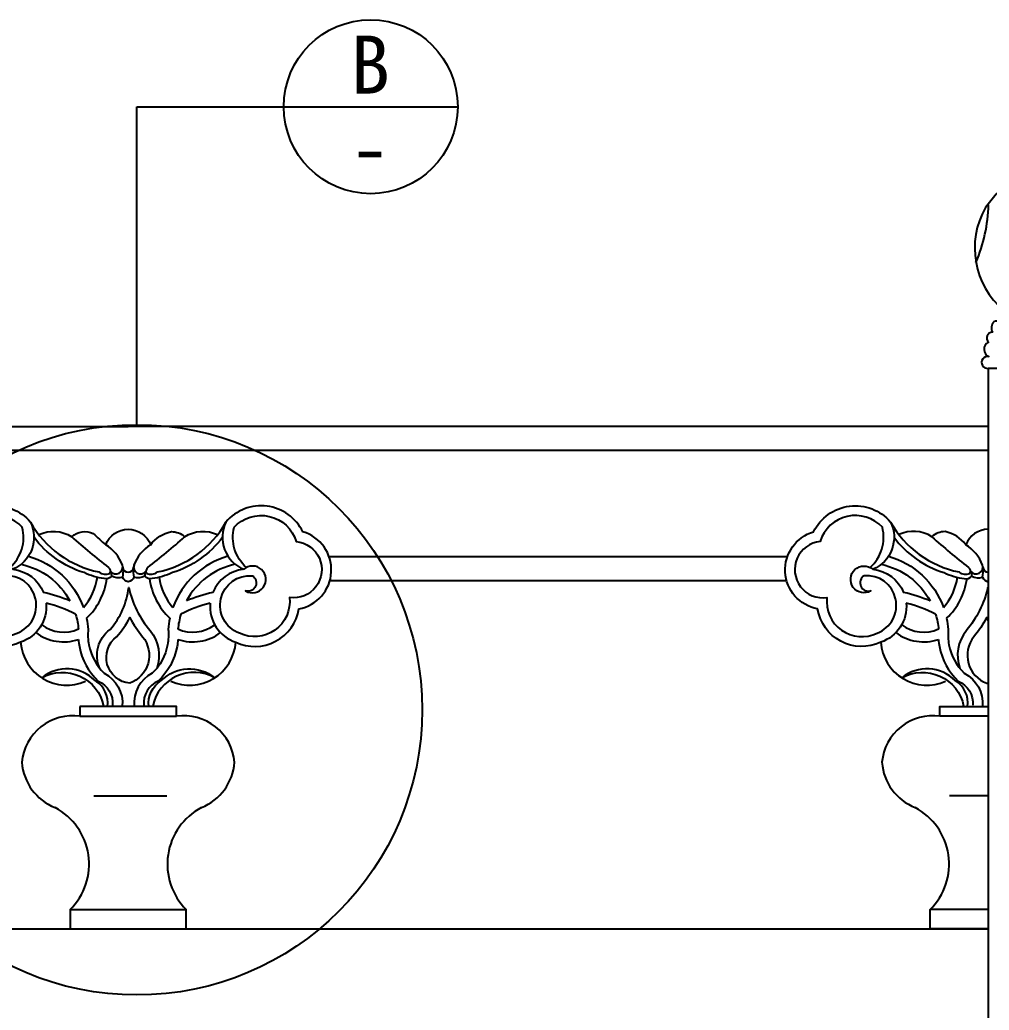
# Model space of a CAD drawing. Header units: metres. Extents: x 0 to 5136, y 0 to 4711.
# Drawn here: x 1657 to 2660, y 3672 to 4697 of the extents above; entities that cross this region are included whole.
import ezdxf

# ---------------------------------------------------------------- set-up
doc = ezdxf.new("R2010")
doc.units = ezdxf.units.M
for name, color, linetype in [('3', 3, 'Continuous'), ('4', 4, 'Continuous'), ('7', 7, 'Continuous'), ('DIM', 3, 'Continuous')]:
    doc.layers.add(name, color=color, linetype=linetype)

msp = doc.modelspace()

# ---------------------------------------------------------------- linework, layer by layer
at = {"layer": '3'}
for p, q in [((1719.55, 3976.23), (1819.55, 3976.23)), ((2659.55, 3976.23), (2609.55, 3976.23)), ((1734.02, 3893.91), (1809.54, 3893.91)), ((2659.55, 3893.91), (2619.57, 3893.91)), ((1709.55, 3776.23), (1829.55, 3776.23)), ((2659.55, 3776.23), (2599.55, 3776.23))]:
    msp.add_line(p, q, dxfattribs=at)
for points in [[(2675.58, 4396.09, 0.43), (2673.07, 4383.91, 0.24), (2665.23, 4384.49, 0.32), (2663.92, 4373.6, 0.68), (2659.85, 4363.36, 0.65), (2660.1, 4348.45, 1.17), (2659.55, 4336.23)], [(1867.03, 4161.44, -0.16), (1815.24, 4124.81, -0.07), (1794.36, 4118.59, -0.26), (1786.66, 4121.23, -0.23), (1775.46, 4120.18, -0.28), (1769.55, 4115.36, -0.28), (1763.65, 4120.18, -0.23), (1752.45, 4121.23, -0.26), (1744.75, 4118.59, -0.07), (1723.87, 4124.81, -0.16), (1672.08, 4161.44)], [(2562.08, 4161.44, 0.16), (2613.87, 4124.81, 0.07), (2634.75, 4118.59, 0.26), (2642.45, 4121.23, 0.23), (2653.65, 4120.18, 0.28), (2659.55, 4115.36)], [(1666.29, 4141.87, -0.24), (1723.27, 4088.73), (1723.29, 4088.67)], [(1872.82, 4141.87, 0.24), (1815.84, 4088.73), (1815.81, 4088.67)], [(2556.29, 4141.87, -0.24), (2613.27, 4088.73), (2613.29, 4088.67)], [(1658.73, 4133.46, -0.22), (1709.28, 4095.54)], [(1880.38, 4133.46, 0.22), (1829.83, 4095.54)], [(2548.73, 4133.46, -0.22), (2599.28, 4095.54)], [(1715.06, 4081.79, -0.05), (1718.12, 4066.14)], [(1824.05, 4081.79, 0.05), (1820.99, 4066.14)], [(2605.06, 4081.79, -0.05), (2608.12, 4066.14)], [(1726.49, 4077.54, -0.03), (1728.15, 4066.08, 0.07), (1728.84, 4050.09, 0.15), (1744.6, 4020.64, -0.31), (1763.42, 3986.69)], [(1812.62, 4077.54, 0.03), (1810.96, 4066.08, -0.07), (1810.27, 4050.09, -0.15), (1794.51, 4020.64, 0.31), (1775.69, 3986.69)], [(2616.49, 4077.54, -0.03), (2618.15, 4066.08, 0.07), (2618.84, 4050.09, 0.15), (2634.6, 4020.64, -0.31), (2653.42, 3986.69)], [(1718.03, 4055.75, 0.03), (1719.01, 4048.23, 0.16), (1738.51, 4012.62, -0.32), (1753.45, 3987.56)], [(1821.07, 4055.75, -0.03), (1820.1, 4048.23, -0.16), (1800.6, 4012.62, 0.32), (1785.66, 3987.56)], [(2608.03, 4055.75, 0.03), (2609.01, 4048.23, 0.16), (2628.51, 4012.62, -0.32), (2643.45, 3987.56)], [(1748.19, 3986.23, 0.3), (1735.31, 4013.04, 0.39), (1680.18, 4015.97, -0.51), (1744.06, 3986.69)], [(1790.92, 3986.23, -0.3), (1803.8, 4013.04, -0.39), (1858.93, 4015.97, 0.51), (1795.05, 3986.69)], [(2638.19, 3986.23, 0.3), (2625.31, 4013.04, 0.39), (2570.18, 4015.97, -0.51), (2634.06, 3986.69)]]:
    msp.add_lwpolyline(points, format="xyb", dxfattribs=at)
for centre, radius, start, end in [((2500.85, 4508.91), 158.93, 336.64, 358.8), ((1743.25, 4121.61), 9.21, 357.63, 30.02), ((2136.81, 4077.42), 375.61, 172.24, 173.46), ((1806.14, 4126.58), 31.34, 175.3, 191.78), ((1793.63, 4122.16), 7.03, 144.74, 187.61), ((2635.48, 4122.16), 7.03, 352.39, 35.26), ((2622.97, 4126.58), 31.34, 348.22, 4.7)]:
    msp.add_arc(centre, radius, start, end, dxfattribs=at)
at = {"layer": '4'}
msp.add_line((879.55, 3756.23), (2659.55, 3756.23), dxfattribs=at)
msp.add_lwpolyline([(2768.68, 4671.95, 0.12), (2717.23, 4656.12, 0.68), (2717.07, 4633.62, -0.3), (2706.65, 4554.15, 0.06), (2656.51, 4502.63, 0.36), (2675.58, 4396.09), (2675.58, 4396.09)], format="xyb", dxfattribs=at)
msp.add_lwpolyline([(2879.55, 3316.23), (2879.55, 4336.23), (2873.23, 4336.23), (2659.55, 4336.23), (2659.55, 3316.23)], dxfattribs=at)
msp.add_arc((2636.19, 4126.94), 8.48, 260.24, 317.45, dxfattribs=at)
at = {"layer": '7'}
for p, q in [((879.55, 4276.23), (1769.55, 4276.23)), ((2659.55, 4276.23), (1769.55, 4276.23)), ((2659.55, 4251.23), (879.55, 4251.23)), ((2451.79, 4141.23), (1977.32, 4141.23)), ((2451.1, 4116.23), (1978.01, 4116.23)), ((1719.55, 3986.23), (1719.55, 3976.23)), ((1778.59, 3986.23), (1719.55, 3986.23)), ((1719.55, 3976.23), (1719.55, 3976.23)), ((1719.55, 3976.23), (1719.55, 3976.23)), ((1709.55, 3776.23), (1709.55, 3756.23)), ((1829.55, 3756.23), (1829.55, 3776.23)), ((2599.55, 3756.23), (2599.55, 3776.23)), ((1709.55, 3756.23), (1769.55, 3756.23)), ((1769.55, 3756.23), (1829.55, 3756.23)), ((2659.55, 3756.23), (2599.55, 3756.23))]:
    msp.add_line(p, q, dxfattribs=at)
for points in [[(1684.6, 4093.3, -0.35), (1658.23, 4052.84, -0.5), (1592.97, 4087.29, -0.79), (1588.82, 4167.01, -0.54), (1668.44, 4177.2, -0.43), (1650.07, 4128.27)], [(1854.51, 4093.3, 0.35), (1880.88, 4052.84, 0.5), (1946.14, 4087.29, 0.79), (1950.29, 4167.01, 0.54), (1870.67, 4177.2, 0.43), (1889.04, 4128.27)], [(2574.6, 4093.3, -0.35), (2548.23, 4052.84, -0.5), (2482.97, 4087.29, -0.79), (2478.82, 4167.01, -0.54), (2558.44, 4177.2, -0.43), (2540.07, 4128.27)], [(1647.3, 4130.15, 0.28), (1659.96, 4171.71, 0.58), (1595.66, 4157.04, 1.02), (1602.62, 4099.01, 0.59), (1654.53, 4062.15, 0.87), (1641.01, 4121.67, 0.86), (1648.03, 4105.85, -1.95), (1650.07, 4128.27, -0.28), (1681.96, 4104.18, -0.28)], [(1891.81, 4130.15, -0.28), (1879.14, 4171.71, -0.58), (1943.45, 4157.04, -1.02), (1936.49, 4099.01, -0.59), (1884.58, 4062.15, -0.87), (1898.1, 4121.67, -0.86), (1891.08, 4105.85, 1.95), (1889.04, 4128.27, 0.28), (1857.15, 4104.18, 0.28)], [(2537.3, 4130.15, 0.28), (2549.96, 4171.71, 0.58), (2485.66, 4157.04, 1.02), (2492.62, 4099.01, 0.59), (2544.53, 4062.15, 0.87), (2531.01, 4121.67, 0.86), (2538.03, 4105.85, -1.95), (2540.07, 4128.27, -0.28), (2571.96, 4104.18, -0.28)], [(1677.04, 4164.14, -0.26), (1711.15, 4161.97, -0.3), (1733.47, 4165.39, 0.02), (1746.29, 4153.65, -0.31), (1769.55, 4169.73, -0.31), (1792.82, 4153.65, -0.19), (1814.19, 4167.25, -0.19), (1827.96, 4161.97, -0.26), (1862.07, 4164.14, -4.68)], [(2659.55, 4169.73, 0.31), (2636.29, 4153.65, 0.19), (2614.92, 4167.25, 0.19), (2601.15, 4161.97, 0.26), (2567.04, 4164.14)], [(1740.06, 4025.65, -0.35), (1750.9, 4066.03, 0.15), (1770.07, 4109.45, 0.12), (1792.26, 4064.79, -0.26), (1799.05, 4025.65)], [(2659.55, 4105.62, -0.01), (2659.04, 4109.45, -0.12), (2636.85, 4064.79, 0.26), (2630.06, 4025.65)], [(1771.11, 4010.27, -0.68), (1757.6, 4058.52, 0.07), (1771.18, 4078.38, 0.05), (1784.52, 4058.46, -0.51), (1771.11, 4010.27)], [(2659.55, 4075.29, -0.01), (2657.93, 4078.38, -0.05), (2644.59, 4058.46, 0.51), (2658, 4010.27)], [(2658, 4010.27, 0.01), (2659.55, 4010.47, 0.01)]]:
    msp.add_lwpolyline(points, format="xyb", dxfattribs=at)
for points in [[(1819.55, 3976.23), (1819.55, 3976.23), (1819.55, 3976.23), (1819.55, 3986.23), (1760.52, 3986.23)], [(2609.55, 3976.23), (2609.55, 3976.23), (2609.55, 3976.23), (2609.55, 3986.23), (2659.55, 3986.23)]]:
    msp.add_lwpolyline(points, dxfattribs=at)
for centre, radius, start, end in [((1759.49, 4227.75), 104.14, 209.04, 258.82), ((1779.62, 4227.75), 104.14, 281.18, 330.96), ((2649.49, 4227.75), 104.14, 209.04, 258.82), ((2131.7, 4626.56), 626.67, 227.85, 232.38), ((1407.41, 4626.56), 626.67, 307.62, 312.15), ((3021.7, 4626.56), 626.67, 227.85, 232.38), ((1724.29, 4117.85), 42.02, 20.48, 58.43), ((1814.82, 4117.85), 42.02, 121.57, 159.52), ((2614.29, 4117.85), 42.02, 20.48, 58.43), ((1756.81, 4130.61), 7.11, 218.15, 18.9), ((1782.3, 4130.61), 7.11, 161.1, 321.85), ((2646.81, 4130.61), 7.11, 218.15, 18.9), ((1746.25, 4133.93), 10.86, 230.2, 293.73), ((1746.5, 4126.3), 4.72, 330.75, 54.97), ((1769.55, 4130.93), 5.64, 183.29, 356.71), ((1792.61, 4126.3), 4.72, 125.03, 209.25), ((1792.86, 4133.93), 10.86, 246.27, 309.8), ((2636.25, 4133.93), 10.86, 230.2, 293.73), ((2636.5, 4126.3), 4.72, 330.75, 54.97), ((2659.55, 4130.93), 5.64, 183.29, 270), ((1677.2, 4128.81), 61.12, 318.95, 351.71), ((1677.2, 4128.81), 71.12, 313.87, 351.73), ((1861.91, 4128.81), 71.12, 188.27, 226.13), ((1861.91, 4128.81), 61.12, 188.29, 221.05), ((2567.2, 4128.81), 61.12, 318.95, 351.71), ((2567.2, 4128.81), 71.12, 313.87, 351.73), ((1650.37, 3956.75), 150.79, 67, 77.91), ((1888.74, 3956.75), 150.79, 102.09, 113), ((2540.37, 3956.75), 150.79, 67, 77.91), ((1650.37, 3956.75), 140.79, 62.65, 75.92), ((1888.74, 3956.75), 140.79, 104.08, 117.35), ((2540.37, 3956.75), 140.79, 62.65, 75.92), ((1702.65, 4100.66), 37.47, 232.86, 294.31), ((1836.46, 4100.66), 37.47, 245.69, 307.14), ((2592.65, 4100.66), 37.47, 232.86, 294.31), ((1702.65, 4100.66), 47.47, 232.86, 288.9), ((1836.46, 4100.66), 47.47, 251.1, 307.14), ((2592.65, 4100.66), 47.47, 232.86, 288.9), ((1706.03, 4056.32), 47.93, 184.16, 293.9), ((1833.08, 4056.32), 47.93, 246.1, 355.84), ((2596.03, 4056.32), 47.93, 184.16, 293.9), ((1711.99, 3924.15), 52.62, 81.74, 175.24), ((1827.12, 3924.15), 52.62, 4.76, 98.26), ((2601.99, 3924.15), 52.62, 81.74, 175.24), ((1714.16, 3932.47), 54.74, 184.13, 248.23), ((1824.95, 3932.47), 54.74, 291.77, 355.87), ((2604.16, 3932.47), 54.74, 184.13, 248.23), ((1662.84, 3823.14), 66.2, 314.88, 62.06), ((1876.27, 3823.14), 66.2, 117.94, 225.12), ((2552.84, 3823.14), 66.2, 314.88, 62.06)]:
    msp.add_arc(centre, radius, start, end, dxfattribs=at)
at = {"layer": 'DIM'}
for p, q in [((1778.59, 4606.98), (2110.52, 4606.98)), ((1778.59, 4277.95), (1778.59, 4606.98))]:
    msp.add_line(p, q, dxfattribs=at)
for centre, radius in [((2020.52, 4606.98), 90), ((1778.59, 3982.82), 295.13)]:
    msp.add_circle(centre, radius, dxfattribs=at)

# ---------------------------------------------------------------- texts
for s, p in [('B', (1999.53, 4620.58)), ('-', (1999.37, 4534.58))]:
    msp.add_text(s, height=60, dxfattribs=at).set_placement(p)

doc.saveas('drawing.dxf')
